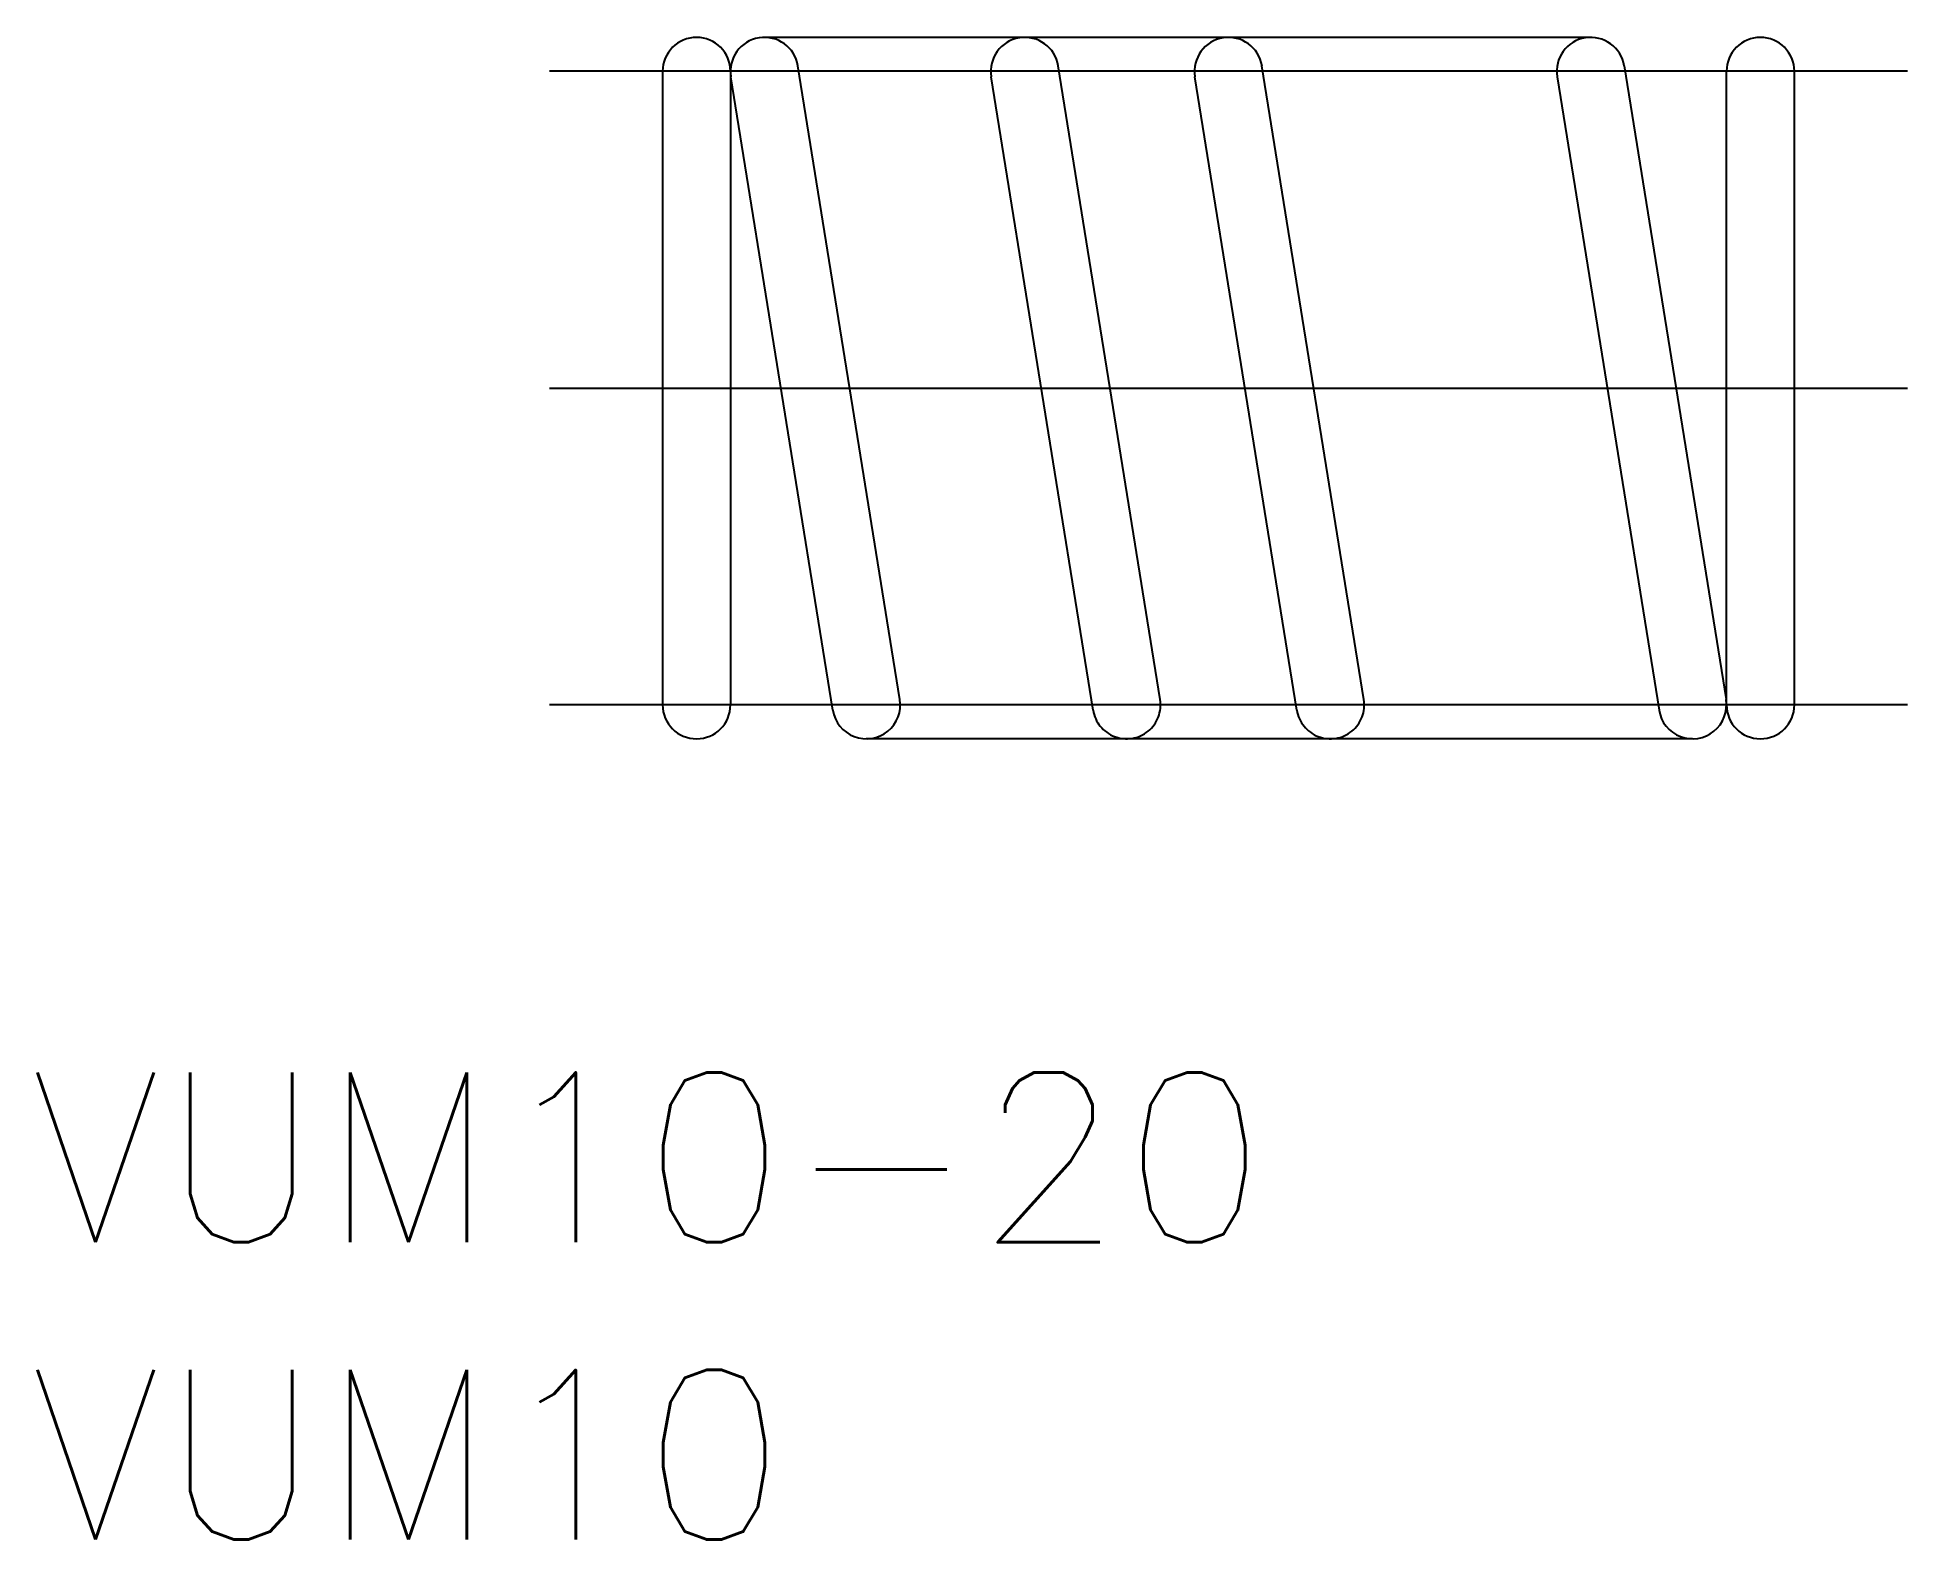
# Model space of a CAD drawing. Extents: x -11 to 22, y -20.4 to 6.2.
import ezdxf

# ---------------------------------------------------------------- set-up
doc = ezdxf.new("R2010")
doc.units = 0
doc.linetypes.add('CENTER', pattern=[50.8, 31.75, -6.35, 6.35, -6.35])
doc.linetypes.add('PHANTOM', pattern=[63.5, 31.75, -6.35, 6.35, -6.35, 6.35, -6.35])
doc.layers.get('0').update_dxf_attribs({"linetype": 'CONTINUOUS'})
doc.layers.add('CENTER', color=1, linetype='CENTER')
doc.styles.get("Standard").update_dxf_attribs({"font": 'txt.shx', "height": 3, "bigfont": 'bigfont.shx'})

msp = doc.modelspace()

# ---------------------------------------------------------------- linework, layer by layer
at = {"color": 3, "linetype": 'PHANTOM'}
for p, q in [((16.4, 6.2), (1.8, 6.2)), ((8.792, -5.505), (6.992, 5.695)), ((12.392, -5.505), (10.592, 5.695)), ((7.608, -5.695), (5.808, 5.505)), ((11.208, -5.695), (9.408, 5.505)), ((18.2, -6.2), (3.6, -6.2))]:
    msp.add_line(p, q, dxfattribs=at)
at = {"color": 7, "linetype": 'CONTINUOUS'}
for p, q in [((4.192, -5.505), (2.392, 5.695)), ((16.992, 5.695), (18.792, -5.505)), ((0, 5.6), (0, -5.6)), ((1.2, 5.6), (1.2, -5.6)), ((3.008, -5.695), (1.208, 5.505)), ((15.808, 5.505), (17.608, -5.695)), ((18.8, -5.6), (18.8, 5.6)), ((20, -5.6), (20, 5.6))]:
    msp.add_line(p, q, dxfattribs=at)
for centre, start, end in [((0.6, 5.6), 0, 180), ((1.8, 5.6), 9.1302, 189.1302), ((16.4, 5.6), 9.1302, 189.1302), ((19.4, 5.6), 0, 180), ((0.6, -5.6), 180, 0), ((3.6, -5.6), 189.1302, 9.1302), ((18.2, -5.6), 189.1302, 9.1302), ((19.4, -5.6), 180, 0)]:
    msp.add_arc(centre, 0.6, start, end, dxfattribs=at)
at = {"color": 3, "linetype": 'PHANTOM'}
for centre, start, end in [((6.4, 5.6), 9.1302, 189.1302), ((10, 5.6), 9.1302, 189.1302), ((8.2, -5.6), 189.1302, 9.1302), ((11.8, -5.6), 189.1302, 9.1302)]:
    msp.add_arc(centre, 0.6, start, end, dxfattribs=at)
at = {"layer": 'CENTER', "color": 1, "linetype": 'CENTER'}
for p, q in [((22, 5.6), (-2, 5.6)), ((-2, 0), (22, 0)), ((22, -5.6), (-2, -5.6))]:
    msp.add_line(p, q, dxfattribs=at)

# ---------------------------------------------------------------- texts
at = {"color": 7, "linetype": 'CONTINUOUS'}
for s, p in [('VUM10-20', (-11.176, -15.099)), ('VUM10', (-11.176, -20.357))]:
    msp.add_text(s, height=3, dxfattribs=at).set_placement(p)

doc.saveas('drawing.dxf')
